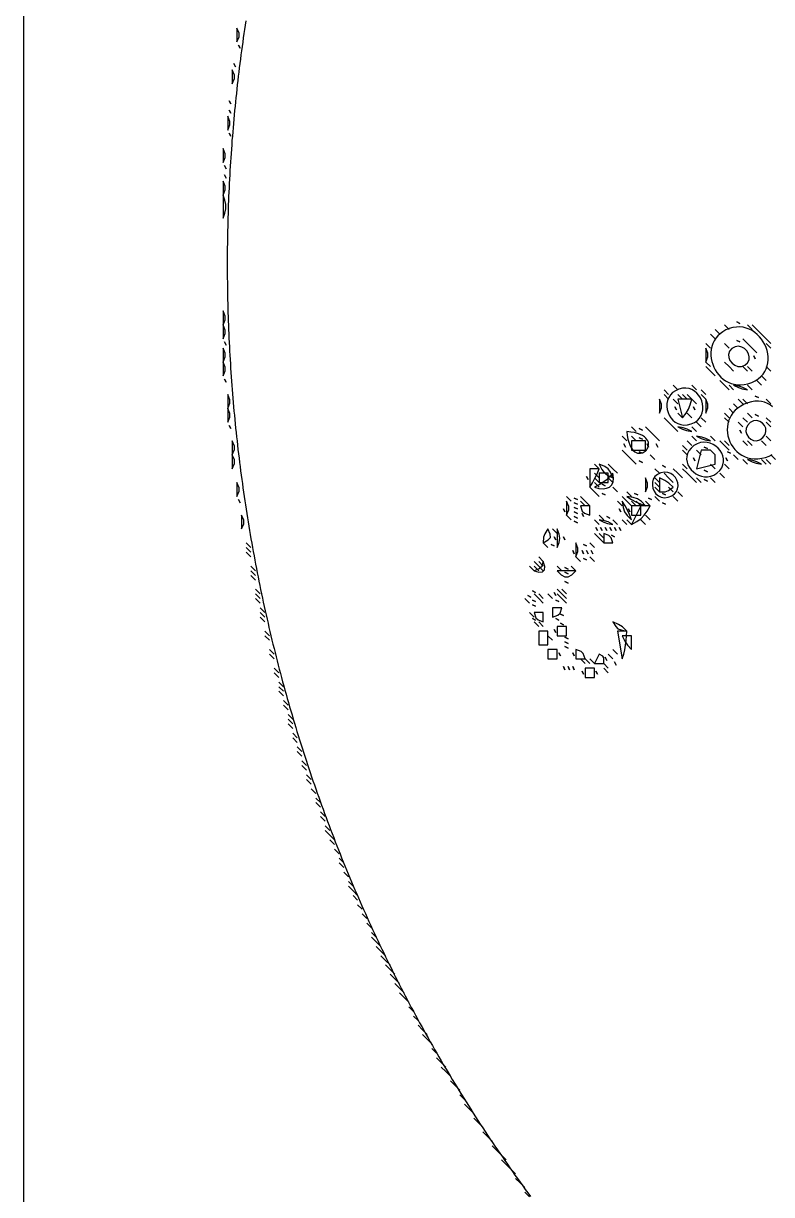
# Model space of a CAD drawing. Extents: x 0 to 750, y 0 to 750.
# Drawn here: x 0 to 161.2, y 176.5 to 429 of the extents above; entities that cross this region are included whole.
import ezdxf

# ---------------------------------------------------------------- set-up
doc = ezdxf.new("R2010")
doc.units = 0
for name, color, linetype in [('C18', 18, 'CONTINUOUS'), ('C250', 250, 'CONTINUOUS'), ('C251', 251, 'CONTINUOUS'), ('C252', 252, 'CONTINUOUS'), ('C253', 253, 'CONTINUOUS'), ('C254', 254, 'CONTINUOUS'), ('C27', 27, 'CONTINUOUS'), ('C29', 29, 'CONTINUOUS'), ('C37', 37, 'CONTINUOUS'), ('C39', 39, 'CONTINUOUS'), ('C47', 47, 'CONTINUOUS'), ('C49', 49, 'CONTINUOUS'), ('C59', 59, 'CONTINUOUS'), ('C7', 7, 'CONTINUOUS')]:
    doc.layers.add(name, color=color, linetype=linetype)

msp = doc.modelspace()

# ---------------------------------------------------------------- linework, layer by layer
at = {"layer": 'C18'}
msp.add_lwpolyline([(114.333336, 318.333344), (114.6666, 317.6666), (114.3333, 318.3333)], dxfattribs=at)
at = {"layer": 'C250'}
for points in [[(44, 409), (44, 406), (44.464, 407.123), (44.464, 407.8769), (44, 409)], [(43, 395), (43, 392), (43.464, 393.123), (43.464, 393.8769), (43, 395)], [(43, 364), (43, 361), (43.464, 362.123), (43.464, 362.8769), (43, 364)], [(157, 364), (158, 363), (157, 364)], [(149, 363), (150, 362), (149, 363)], [(147, 360), (148, 359), (147, 360)], [(160, 361), (161, 360), (160, 361)], [(151, 356), (152, 355), (151, 356)], [(152, 355), (153, 354), (152, 355)], [(156, 351), (157, 350), (156, 351)], [(158, 352), (159, 351), (158, 352)], [(159, 353), (160, 352), (159, 353)], [(137, 348), (137, 345), (137.464, 346.123), (137.464, 346.8769), (137, 348)], [(140.333328, 346.333344), (140.6666, 345.6666), (140.3333, 346.3333)], [(144.333328, 346.333344), (144.6666, 345.6666), (144.3333, 346.3333)], [(147, 348), (147, 345), (147.464, 346.123), (147.464, 346.8769), (147, 348)], [(154, 348), (155, 347), (154, 348)], [(136, 340), (137, 339), (136, 340)], [(159, 339), (160, 338), (159, 339)], [(160, 340), (161, 339), (160, 340)], [(135, 336), (136, 335), (135, 336)], [(142, 338), (143, 337), (142, 338)], [(151.666672, 336.666656), (152.3333, 336.3333), (151.6666, 336.6666)], [(131, 335), (132, 334), (131, 335)], [(155, 335), (156, 334), (155, 335)], [(121.333336, 331.333344), (121.6666, 330.6666), (121.3333, 331.3333)], [(123, 331), (124, 330), (123, 331)], [(140, 333), (141, 332), (140, 333)], [(142, 333), (143, 332), (142, 333)], [(144, 331), (145, 330), (144, 331)], [(150, 332), (151, 331), (150, 332)], [(124.666664, 329.666656), (125.3333, 329.3333), (124.6666, 329.6666)], [(127, 329), (128, 328), (127, 329)], [(139, 329), (140, 328), (139, 329)], [(117, 327), (118, 326), (117, 327)], [(131, 326), (132, 325), (131, 326)], [(131.666672, 327.666656), (132.3333, 327.3333), (131.6666, 327.6666)], [(141, 328), (142, 327), (141, 328)], [(128.333328, 324.333344), (128.6666, 323.6666), (128.3333, 324.3333)], [(130.333328, 324.333344), (130.6666, 323.6666), (130.3333, 324.3333)], [(131, 325), (131, 323), (133, 323), (133, 325), (131, 325)], [(123, 322), (124, 321), (123, 322)], [(125.666664, 322.666656), (126.3333, 322.3333), (125.6666, 322.6666)], [(128.333328, 320.333344), (128.6666, 319.6666), (128.3333, 320.3333)], [(48, 317), (49, 316), (48, 317)], [(122, 317), (123, 316), (122, 317)], [(124, 318), (125, 317), (124, 318)], [(111, 314), (112, 313), (111, 314)], [(118.333336, 315.333344), (118.6666, 314.6666), (118.3333, 315.3333)], [(49, 312), (50, 311), (49, 312)], [(109, 312), (110, 311), (109, 312)], [(116.666664, 310.666656), (117.3333, 310.3333), (116.6666, 310.6666)], [(50, 307), (51, 306), (50, 307)], [(110, 306), (111, 305), (110, 306)], [(116, 307), (117, 306), (116, 307)], [(111, 305), (112, 304), (111, 305)], [(109.666664, 300.666656), (110.3333, 300.3333), (109.6666, 300.6666)], [(52, 298), (53, 297), (52, 298)], [(111, 300), (112, 299), (111, 300)], [(128, 298), (129, 292), (129.3237, 292.9885), (129.5573, 293.9649), (129.7212, 294.9417), (129.8359, 295.9314), (129.922, 296.9467), (130, 298), (128, 298)], [(53, 294), (54, 293), (53, 294)], [(125, 291), (126, 290), (125, 291)], [(127.333336, 291.333344), (127.6666, 290.6666), (127.3333, 291.3333)], [(54, 290), (55, 289), (54, 290)], [(118.333336, 290.333344), (118.6666, 289.6666), (118.3333, 290.3333)], [(123.333336, 289.333344), (123.6666, 288.6666), (123.3333, 289.3333)], [(56, 283), (57, 282), (56, 283)], [(60, 270), (61, 269), (60, 270)], [(64, 259), (65, 258), (64, 259)], [(70, 244), (71, 243), (70, 244)], [(74, 235), (75, 234), (74, 235)], [(75, 233), (76, 232), (75, 233)], [(81, 221), (82, 220), (81, 221)], [(82, 219), (83, 218), (82, 219)], [(87, 210), (88, 209), (87, 210)], [(93, 200), (94, 199), (93, 200)], [(98, 192), (99, 191), (98, 192)], [(100, 189), (101, 188), (100, 189)], [(107, 179), (108, 178), (107, 179)]]:
    msp.add_lwpolyline(points, dxfattribs=at)
at = {"layer": 'C251'}
for points in [[(45, 419), (45, 416), (45.464, 417.123), (45.464, 417.8769), (45, 419)], [(43.333332, 396.333344), (43.6666, 395.6666), (43.3333, 396.3333)], [(43, 359), (43, 356), (43.464, 357.123), (43.464, 357.8769), (43, 359)], [(43.333332, 360.333344), (43.6666, 359.6666), (43.3333, 360.3333)], [(156, 360), (157, 359), (156, 360)], [(142, 349), (143, 348), (142, 349)], [(44, 346), (44, 343), (44.464, 344.123), (44.464, 344.8769), (44, 346)], [(140, 348), (141, 347), (140, 348)], [(141, 348), (142, 344), (142.775, 345.0014), (143.2834, 345.8465), (143.6501, 346.7683), (144, 348), (141, 348)], [(138, 344), (139, 343), (138, 344)], [(146, 344), (147, 343), (146, 344)], [(155, 344), (156, 343), (155, 344)], [(134, 342), (135, 341), (134, 342)], [(156.578705, 342.929016), (155.9936, 342.3405), (155.6999, 341.6885), (155.6599, 341.0188), (155.8356, 340.3773), (156.1895, 339.81), (156.6836, 339.3628), (157.2801, 339.0816), (157.9414, 339.0122), (158.6297, 339.2007), (159.3071, 339.6929)], [(159.307, 339.6929), (159.775, 340.3463), (159.9614, 341.0329), (159.9043, 341.7072), (159.6416, 342.3231), (159.2116, 342.8352), (158.6522, 343.1975), (158.0015, 343.3644), (157.2976, 343.2901), (156.5787, 342.929)], [(143, 339), (144, 338), (143, 339)], [(148, 340), (149, 339), (148, 340)], [(129, 337), (130, 336), (129, 337)], [(136.333328, 338.333344), (136.6666, 337.6666), (136.3333, 338.3333)], [(148, 337), (149, 336), (148, 337)], [(126, 334), (127, 333), (126, 334)], [(132.666672, 334.666656), (133.3333, 334.3333), (132.6666, 334.6666)], [(148, 334), (149, 333), (148, 334)], [(151, 334), (152, 333), (151, 334)], [(139, 331), (140, 330), (139, 331)], [(46, 330), (46, 327), (46.464, 328.123), (46.464, 328.8769), (46, 330)], [(122, 329), (123, 328), (122, 329)], [(136, 330), (137, 329), (136, 330)], [(121, 326), (122, 325), (121, 326)], [(124.666664, 327.666656), (125.3333, 327.3333), (124.6666, 327.6666)], [(132, 326), (133, 325), (132, 326)], [(140, 327), (141, 326), (140, 327)], [(118.666664, 325.666656), (119.3333, 325.3333), (118.6666, 325.6666)], [(47, 323), (47, 320), (47.464, 321.123), (47.464, 321.8769), (47, 323)], [(133, 322), (134, 321), (133, 322)], [(134, 323), (135, 322), (134, 323)], [(116.333336, 318.333344), (116.6666, 317.6666), (116.3333, 318.3333)], [(123, 319), (124, 318), (123, 319)], [(48, 316), (49, 315), (48, 316)], [(121.333336, 315.333344), (121.6666, 314.6666), (121.3333, 315.3333)], [(49, 311), (50, 310), (49, 311)], [(116.666664, 308.666656), (117.3333, 308.3333), (116.6666, 308.6666)], [(50, 306), (51, 305), (50, 306)], [(108.666664, 305.666656), (109.3333, 305.3333), (108.6666, 305.6666)], [(116, 305), (117, 304), (116, 305)], [(51, 302), (52, 301), (51, 302)], [(114.666664, 300.666656), (115.3333, 300.3333), (114.6666, 300.6666)], [(115.666664, 301.666656), (116.3333, 301.3333), (115.6666, 301.6666)], [(110, 300), (111, 299), (110, 300)], [(111, 298), (111, 295), (113, 295), (113, 298), (111, 298)], [(116.666664, 294.666656), (117.3333, 294.3333), (116.6666, 294.6666)], [(118.333336, 293.333344), (118.6666, 292.6666), (118.3333, 293.3333)], [(124, 293), (123, 291), (125, 291), (125.0295, 292.1977), (124.8368, 292.6044), (124, 293)], [(126, 293), (127, 292), (126, 293)], [(120.333336, 289.333344), (120.6666, 288.6666), (120.3333, 289.3333)], [(55, 286), (56, 285), (55, 286)], [(57, 279), (58, 278), (57, 279)], [(58, 276), (59, 275), (58, 276)], [(59, 273), (60, 272), (59, 273)], [(61, 267), (62, 266), (61, 267)], [(62, 264), (63, 263), (62, 264)], [(65, 256), (66, 255), (65, 256)], [(67, 251), (68, 250), (67, 251)], [(69, 246), (70, 245), (69, 246)], [(72, 239), (73, 238), (72, 239)], [(73, 237), (74, 236), (73, 237)], [(83, 217), (84, 216), (83, 217)], [(84, 215), (85, 214), (84, 215)], [(88, 208), (89, 207), (88, 208)], [(91, 203), (92, 202), (91, 203)], [(94, 198), (95, 197), (94, 198)], [(96, 195), (97, 194), (96, 195)], [(102, 186), (103, 185), (102, 186)], [(104, 183), (105, 182), (104, 183)]]:
    msp.add_lwpolyline(points, dxfattribs=at)
at = {"layer": 'C252'}
for points in [[(46, 428), (46, 425), (46.464, 426.123), (46.464, 426.8769), (46, 428)], [(45.333332, 420.333344), (45.6666, 419.6666), (45.3333, 420.3333)], [(44.333332, 410.333344), (44.6666, 409.6666), (44.3333, 410.3333)], [(43.333332, 398.333344), (43.6666, 397.6666), (43.3333, 398.3333)], [(151, 364), (152, 363), (151, 364)], [(158, 363), (159, 362), (158, 363)], [(159, 362), (160, 361), (159, 362)], [(153.666672, 360.666656), (154.3333, 360.3333), (153.6666, 360.6666)], [(157.333328, 357.333344), (157.6666, 356.6666), (157.3333, 357.3333)], [(147, 356), (148, 355), (147, 356)], [(160, 355), (161, 354), (160, 355)], [(152, 351), (153, 350), (152, 351)], [(141, 349), (142, 348), (141, 349)], [(144, 348), (145, 347), (144, 348)], [(152, 346), (153, 345), (152, 346)], [(153, 347), (154, 346), (153, 347)], [(160, 348), (161, 347), (160, 348)], [(157.666672, 344.666656), (158.3333, 344.3333), (157.6666, 344.6666)], [(131, 342), (132, 341), (131, 342)], [(135, 341), (136, 340), (135, 341)], [(139, 343), (140, 342), (139, 343)], [(141, 342), (142.0099, 341.4922), (142.8544, 341.2187), (144, 341), (142.9899, 341.5077), (142.1454, 341.7812), (141, 342)], [(145, 343), (146, 342), (145, 343)], [(154.333328, 341.333344), (154.6666, 340.6666), (154.3333, 341.3333)], [(129, 340), (130, 339), (129, 340)], [(131, 340), (132, 339), (131, 340)], [(151, 339), (152, 338), (151, 339)], [(45, 336), (45, 333), (45.464, 334.123), (45.464, 334.8769), (45, 336)], [(132.666672, 336.666656), (133.3333, 336.3333), (132.6666, 336.6666)], [(134.333328, 338.333344), (134.6666, 337.6666), (134.3333, 338.3333)], [(144.333328, 335.333344), (144.6666, 334.6666), (144.3333, 335.3333)], [(151.333328, 335.333344), (151.6666, 334.6666), (151.3333, 335.3333)], [(159, 335), (160, 334), (159, 335)], [(123, 332), (124, 331), (123, 332)], [(124, 332), (124, 330), (126, 330), (126, 332), (124, 332)], [(126, 331), (127, 330), (126, 331)], [(127, 333), (128, 332), (127, 333)], [(134, 331), (134, 328), (134.464, 329.123), (134.464, 329.8769), (134, 331)], [(143, 332), (144, 331), (143, 332)], [(148, 331), (149, 330), (148, 331)], [(120, 327), (121, 326), (120, 327)], [(129, 327), (130, 326), (129, 327)], [(117, 323), (118, 322), (117, 323)], [(113, 320), (112.3026, 318.9643), (112.0402, 318.2477), (112, 317), (113.0357, 317.6314), (113.5206, 318.2), (113.4951, 318.9186), (113, 320)], [(124.333336, 320.333344), (124.6666, 319.6666), (124.3333, 320.3333)], [(125, 319), (125, 317), (127, 317), (126.6025, 318.124), (126.124, 318.6025), (125, 319)], [(125.333336, 320.333344), (125.6666, 319.6666), (125.3333, 320.3333)], [(119, 314), (120, 313), (119, 314)], [(110, 312), (111, 311), (110, 312)], [(111, 313), (112, 312), (111, 313)], [(111, 312), (112, 311), (111, 312)], [(115, 311), (115.864, 310.1297), (116.6319, 309.6946), (117.3679, 309.6946), (118.1359, 310.1297), (119, 311), (115, 311)], [(111, 306), (112, 305), (111, 306)], [(114.333336, 306.333344), (114.6666, 305.6666), (114.3333, 306.3333)], [(51, 301), (52, 300), (51, 301)], [(110, 302), (110.3973, 300.8757), (110.8758, 300.3973), (112, 300), (112, 302), (110, 302)], [(52, 297), (53, 296), (52, 297)], [(116.666664, 295.666656), (117.3333, 295.3333), (116.6666, 295.6666)], [(53, 293), (54, 292), (53, 293)], [(113, 294), (113, 292), (115, 292), (115, 294), (113, 294)], [(127, 294), (128, 293), (127, 294)], [(120, 292), (121, 291), (120, 292)], [(122, 292), (123, 291), (122, 292)], [(54, 289), (55, 288), (54, 289)], [(117.333336, 290.333344), (117.6666, 289.6666), (117.3333, 290.3333)], [(125, 290), (126, 289), (125, 290)], [(56, 282), (57, 281), (56, 282)], [(63, 261), (64, 260), (63, 261)], [(66, 253), (67, 252), (66, 253)], [(68, 248), (69, 247), (68, 248)], [(71, 241), (72, 240), (71, 241)], [(85, 213), (86, 212), (85, 213)], [(89, 206), (90, 205), (89, 206)], [(92, 201), (93, 200), (92, 201)], [(106, 180), (107, 179), (106, 180)]]:
    msp.add_lwpolyline(points, dxfattribs=at)
at = {"layer": 'C253'}
for points in [[(44.333332, 412.333344), (44.6666, 411.6666), (44.3333, 412.3333)], [(43, 402), (43, 399), (43.464, 400.123), (43.464, 400.8769), (43, 402)], [(156, 364), (157, 363), (156, 364)], [(147, 359), (147, 356), (147.464, 357.123), (147.464, 357.8769), (147, 359)], [(151, 360), (152, 359), (151, 360)], [(152.642746, 358.918213), (152.109, 358.315), (151.8878, 357.6451), (151.9352, 356.959), (152.2071, 356.307), (152.6597, 355.7394), (153.2489, 355.3068), (153.9307, 355.0595), (154.6613, 355.0479), (155.3966, 355.3225), (156.0066, 355.8475), (156.3196, 356.464), (156.3731, 357.1238), (156.2047, 357.7789), (155.8521, 358.3812), (155.3529, 358.8826), (154.7447, 359.235), (154.0652, 359.3905), (153.352, 359.3009), (152.6427, 358.9182)], [(155, 361), (156, 360), (155, 361)], [(157, 359), (158, 358), (157, 359)], [(160, 360), (161, 359), (160, 360)], [(43, 356), (43, 353), (43.464, 354.123), (43.464, 354.8769), (43, 356)], [(148, 354), (149, 353), (148, 354)], [(156, 355), (157, 354), (156, 355)], [(140, 351), (141, 350), (140, 351)], [(144, 351), (145, 350), (144, 351)], [(150, 352), (151, 351), (150, 352)], [(153, 351), (154.01, 350.4921), (154.8544, 350.2187), (156, 350), (154.9899, 350.5077), (154.1454, 350.7812), (153, 351)], [(143, 349), (144, 348), (143, 349)], [(155, 348), (156, 347), (155, 348)], [(151, 344), (152, 343), (151, 344)], [(156, 345), (157, 344), (156, 345)], [(160, 344), (161, 343), (160, 344)], [(44.333332, 342.333344), (44.6666, 341.6666), (44.3333, 342.3333)], [(154, 343), (155, 342), (154, 343)], [(145, 340), (146.01, 339.4921), (146.8544, 339.2187), (148, 339), (146.9899, 339.5077), (146.1454, 339.7812), (145, 340)], [(155, 339), (156, 338), (155, 339)], [(130, 336), (131, 335), (130, 336)], [(142, 337), (143, 336), (142, 337)], [(161, 336), (162, 335), (161, 336)], [(123, 334), (124, 333), (123, 334)], [(156, 335), (157.01, 334.4921), (157.8544, 334.2187), (159, 334), (157.9899, 334.5077), (157.1454, 334.7812), (156, 335)], [(136, 333), (137, 332), (136, 333)], [(136, 331), (137, 330), (136, 331)], [(137, 331), (137, 328), (138.2477, 328.0402), (138.9643, 328.3026), (140, 329), (139.0298, 329.8978), (138.2082, 330.4432), (137, 331)], [(145, 331), (146, 330), (145, 331)], [(146.666672, 332.666656), (147.3333, 332.3333), (146.6666, 332.6666)], [(136, 329), (137, 328), (136, 329)], [(130, 326), (131, 325), (130, 326)], [(134, 326), (135, 325), (134, 326)], [(137.666672, 327.666656), (138.3333, 327.3333), (137.6666, 327.6666)], [(120, 325), (120.3973, 323.8757), (120.8758, 323.3973), (122, 323), (122, 325), (120, 325)], [(127, 322), (128, 321), (127, 322)], [(130, 322), (131, 321), (130, 322)], [(115, 320), (115, 316), (115.3994, 317.1198), (115.5326, 318), (115.3994, 318.8801), (115, 320)], [(123.333336, 320.333344), (123.6666, 319.6666), (123.3333, 320.3333)], [(48, 315), (49, 314), (48, 315)], [(122.333336, 315.333344), (122.6666, 314.6666), (122.3333, 315.3333)], [(49, 310), (50, 309), (49, 310)], [(109.666664, 306.666656), (110.3333, 306.3333), (109.6666, 306.6666)], [(116, 306), (117, 305), (116, 306)], [(50, 305), (51, 304), (50, 305)], [(109.666664, 304.666656), (110.3333, 304.3333), (109.6666, 304.6666)], [(114, 303), (114, 301), (115.124, 301.3973), (115.6025, 301.8758), (116, 303), (114, 303)], [(115, 299), (115, 297), (117, 297), (117, 299), (115, 299)], [(55, 285), (56, 284), (55, 285)], [(58, 275), (59, 274), (58, 275)], [(59, 272), (60, 271), (59, 272)], [(60, 269), (61, 268), (60, 269)], [(61, 266), (62, 265), (61, 266)], [(64, 258), (65, 257), (64, 258)], [(70, 243), (71, 242), (70, 243)], [(75, 232), (76, 231), (75, 232)], [(76, 230), (77, 229), (76, 230)], [(77, 228), (78, 227), (77, 228)], [(78, 226), (79, 225), (78, 226)], [(79, 224), (80, 223), (79, 224)], [(80, 222), (81, 221), (80, 222)], [(86, 211), (87, 210), (86, 211)], [(95, 196), (96, 195), (95, 196)], [(97, 193), (98, 192), (97, 193)], [(99, 190), (100, 189), (99, 190)], [(101, 187), (102, 186), (101, 187)]]:
    msp.add_lwpolyline(points, dxfattribs=at)
at = {"layer": 'C254'}
for points in [[(43.333332, 352.333344), (43.6666, 351.6666), (43.3333, 352.3333)], [(138, 349), (139, 348), (138, 349)], [(146, 349), (147, 348), (146, 349)], [(132.666672, 341.666656), (133.3333, 341.3333), (132.6666, 341.6666)], [(131, 339), (131, 337), (134, 337), (134, 339), (131, 339)], [(129.333328, 338.333344), (129.6666, 337.6666), (129.3333, 338.3333)], [(146.666672, 337.666656), (147.3333, 337.3333), (146.6666, 337.6666)], [(124, 334), (124.5785, 332.8609), (125.1166, 332.1544), (125.8463, 331.6207), (127, 331), (126.4504, 332.2381), (125.9591, 332.9591), (125.2381, 333.4504), (124, 334)], [(142, 334), (143, 333), (142, 334)], [(138, 332), (139, 331), (138, 332)], [(123, 330), (124, 329), (123, 330)], [(146.666672, 330.666656), (147.3333, 330.3333), (146.6666, 330.6666)], [(46.333332, 326.333344), (46.6666, 325.6666), (46.3333, 326.3333)], [(118.666664, 326.666656), (119.3333, 326.3333), (118.6666, 326.6666)], [(136, 327), (137, 326), (136, 327)], [(120.333336, 323.333344), (120.6666, 322.6666), (120.3333, 323.3333)], [(133, 325), (131, 321), (132.1688, 321.643), (133.0472, 322.2586), (133.7413, 322.9526), (134.3569, 323.8311), (135, 325), (133, 325)], [(124, 322), (125.01, 321.4921), (125.8544, 321.2187), (127, 321), (125.9899, 321.5077), (125.1455, 321.7812), (124, 322)], [(126.666664, 318.666656), (127.3333, 318.3333), (126.6666, 318.6666)], [(119, 317), (119, 314), (119.464, 315.123), (119.464, 315.8769), (119, 317)], [(120.666664, 313.666656), (121.3333, 313.3333), (120.6666, 313.6666)], [(110, 313), (111, 312), (110, 313)], [(112, 313), (111.6025, 311.8757), (111.124, 311.3973), (110, 311), (111.0641, 310.7112), (111.8085, 310.7791), (112.2207, 311.1913), (112.2886, 311.9357), (112, 313)], [(116.666664, 311.666656), (117.3333, 311.3333), (116.6666, 311.6666)], [(115, 307), (116, 306), (115, 307)], [(114.666664, 304.666656), (115.3333, 304.3333), (114.6666, 304.6666)], [(57, 278), (58, 277), (57, 278)], [(65, 255), (66, 254), (65, 255)], [(81, 220), (82, 219), (81, 220)], [(90, 204), (91, 203), (90, 204)], [(103, 184), (104, 183), (103, 184)], [(108, 177), (109, 176), (108, 177)]]:
    msp.add_lwpolyline(points, dxfattribs=at)
at = {"layer": 'C27'}
for points in [[(46.333332, 424.333344), (46.6666, 423.6666), (46.3333, 424.3333)], [(43, 392), (43, 387), (43.3983, 388.1047), (43.5975, 389.0523), (43.5975, 389.9476), (43.3983, 390.8952), (43, 392)], [(138, 350), (139, 349), (138, 350)], [(146, 350), (147, 349), (146, 350)], [(141, 345), (142, 344), (141, 345)], [(150, 339), (151, 338), (150, 339)], [(145, 337), (146, 336), (145, 337)], [(146, 337), (145, 333), (149, 334), (149, 336), (148, 337), (146, 337)], [(134.666672, 326.666656), (135.3333, 326.3333), (134.6666, 326.6666)], [(118.666664, 323.666656), (119.3333, 323.3333), (118.6666, 323.6666)], [(109, 302), (110, 301), (109, 302)], [(55, 287), (56, 286), (55, 287)], [(66, 254), (67, 253), (66, 254)], [(86, 212), (87, 211), (86, 212)]]:
    msp.add_lwpolyline(points, dxfattribs=at)
at = {"layer": 'C29'}
for points in [[(44.333332, 405.333344), (44.6666, 404.6666), (44.3333, 405.3333)], [(114.333336, 298.333344), (114.6666, 297.6666), (114.3333, 298.3333)], [(129, 297), (129.5566, 295.7917), (130.1021, 294.97), (131, 294), (131, 297), (129, 297)]]:
    msp.add_lwpolyline(points, dxfattribs=at)
at = {"layer": 'C37'}
for points in [[(47.9022, 429.5575), (47.7624, 428.6395), (47.6251, 427.7211), (47.4903, 426.8024), (47.358, 425.8834), (47.2282, 424.9641), (47.1008, 424.0445), (46.976, 423.1246), (46.8536, 422.2045), (46.7338, 421.284), (46.6164, 420.3633), (46.5015, 419.4424), (46.3891, 418.5211), (46.2792, 417.5996), (46.1718, 416.6779), (46.0668, 415.7559), (45.9644, 414.8337), (45.8644, 413.9112), (45.767, 412.9886), (45.672, 412.0657), (45.5795, 411.1426), (45.4895, 410.2193), (45.4019, 409.2958), (45.3169, 408.3721), (45.2343, 407.4482), (45.1543, 406.5241), (45.0767, 405.5998), (45.0016, 404.6754), (44.929, 403.7508), (44.8589, 402.8261), (44.7912, 401.9012), (44.7261, 400.9761), (44.6634, 400.0509), (44.6032, 399.1256), (44.5455, 398.2001), (44.4903, 397.2746), (44.4376, 396.3489), (44.3873, 395.4231), (44.3396, 394.4971), (44.2943, 393.5711), (44.2515, 392.645), (44.2112, 391.7188), (44.1734, 390.7926), (44.138, 389.8662), (44.1051, 388.9398), (44.0748, 388.0133), (44.0469, 387.0867), (44.0214, 386.1601), (43.9985, 385.2335), (43.9781, 384.3068), (43.9601, 383.3801), (43.9446, 382.4533), (43.9316, 381.5266), (43.921, 380.5998), (43.913, 379.673), (43.9074, 378.7462), (43.9043, 377.8194), (43.9037, 376.8926), (43.9056, 375.9658), (43.9099, 375.039), (43.9168, 374.1123), (43.9261, 373.1856), (43.9379, 372.2589), (43.9521, 371.3323), (43.9689, 370.4057), (43.9881, 369.4791), (44.0098, 368.5527), (44.034, 367.6263), (44.0606, 366.6999), (44.0898, 365.7737), (44.1214, 364.8475), (44.1555, 363.9215), (44.192, 362.9955), (44.2311, 362.0696), (44.2726, 361.1438), (44.3166, 360.2182), (44.3631, 359.2926), (44.412, 358.3672), (44.4634, 357.4419), (44.5173, 356.5168), (44.5737, 355.5918), (44.6326, 354.6669), (44.6939, 353.7422), (44.7577, 352.8177), (44.824, 351.8933), (44.8927, 350.9691), (44.9639, 350.0451), (45.0376, 349.1213), (45.1138, 348.1976), (45.1925, 347.2742), (45.2736, 346.3509), (45.3572, 345.4279), (45.4432, 344.5051), (45.5318, 343.5825), (45.6228, 342.6601), (45.7163, 341.7379), (45.8122, 340.816), (45.9107, 339.8944), (46.0116, 338.973), (46.1149, 338.0518), (46.2208, 337.1309), (46.3291, 336.2103), (46.4399, 335.29), (46.5531, 334.3699), (46.6689, 333.4501), (46.7871, 332.5306), (46.9077, 331.6114), (47.0309, 330.6925), (47.1565, 329.7739), (47.2846, 328.8557), (47.4151, 327.9377), (47.5481, 327.0201), (47.6836, 326.1028), (47.8216, 325.1858), (47.962, 324.2692), (48.1049, 323.353), (48.2503, 322.4371), (48.3981, 321.5216), (48.5484, 320.6064), (48.7012, 319.6916), (48.8564, 318.7772), (49.0141, 317.8632), (49.1743, 316.9495), (49.3369, 316.0363), (49.502, 315.1235), (49.6696, 314.211), (49.8397, 313.299), (50.0122, 312.3875), (50.1871, 311.4763), (50.3646, 310.5656), (50.5445, 309.6553), (50.7268, 308.7455), (50.9117, 307.8361), (51.099, 306.9272), (51.2888, 306.0187), (51.481, 305.1107), (51.6757, 304.2032), (51.8728, 303.2961), (52.0725, 302.3896), (52.2745, 301.4835), (52.4791, 300.578), (52.6861, 299.6729), (52.8956, 298.7684), (53.1075, 297.8644), (53.3219, 296.9609), (53.5388, 296.0579), (53.7581, 295.1554), (53.9799, 294.2535), (54.2042, 293.3522), (54.4309, 292.4514), (54.6601, 291.5511), (54.8917, 290.6515), (55.1258, 289.7524), (55.3624, 288.8538), (55.6014, 287.9559), (55.8429, 287.0585), (56.0869, 286.1618), (56.3333, 285.2656), (56.5821, 284.37), (56.8335, 283.4751), (57.0873, 282.5807), (57.3435, 281.687), (57.6022, 280.7939), (57.8634, 279.9015), (58.127, 279.0097), (58.3931, 278.1185), (58.6616, 277.228), (58.9326, 276.3382), (59.2061, 275.449), (59.482, 274.5605), (59.7604, 273.6727), (60.0412, 272.7855), (60.3245, 271.8991), (60.6103, 271.0133), (60.8985, 270.1282), (61.1892, 269.2439), (61.4823, 268.3602), (61.7779, 267.4773), (62.0759, 266.5951), (62.3764, 265.7136), (62.6793, 264.8329), (62.9847, 263.9529), (63.2926, 263.0736), (63.6029, 262.1952), (63.9157, 261.3174), (64.2309, 260.4405), (64.5486, 259.5643), (64.8687, 258.6888), (65.1913, 257.8142), (65.5164, 256.9404), (65.8439, 256.0673), (66.1738, 255.1951), (66.5062, 254.3236), (66.8411, 253.453), (67.1784, 252.5832), (67.5182, 251.7142), (67.8604, 250.846), (68.2051, 249.9787), (68.5522, 249.1123), (68.9018, 248.2466), (69.2538, 247.3819), (69.6083, 246.518), (69.9652, 245.6549), (70.3246, 244.7927), (70.6865, 243.9315), (71.0507, 243.071), (71.4175, 242.2115), (71.7867, 241.3529), (72.1583, 240.4952), (72.5324, 239.6384), (72.909, 238.7825), (73.2879, 237.9275), (73.6694, 237.0735), (74.0533, 236.2203), (74.4396, 235.3682), (74.8284, 234.5169), (75.2197, 233.6666), (75.6133, 232.8173), (76.0095, 231.9689), (76.4081, 231.1215), (76.8091, 230.2751), (77.2126, 229.4297), (77.6185, 228.5852), (78.0269, 227.7417), (78.4377, 226.8992), (78.851, 226.0578), (79.2667, 225.2173), (79.6849, 224.3778), (80.1055, 223.5394), (80.5286, 222.702), (80.9541, 221.8656), (81.382, 221.0303), (81.8124, 220.196), (82.2453, 219.3628), (82.6806, 218.5306), (83.1183, 217.6995), (83.5585, 216.8694), (84.0011, 216.0405), (84.4462, 215.2126), (84.8937, 214.3858), (85.3437, 213.56), (85.7961, 212.7354), (86.2509, 211.9119), (86.7082, 211.0895), (87.168, 210.2682), (87.6302, 209.448), (88.0948, 208.629), (88.5619, 207.8111), (89.0314, 206.9943), (89.5033, 206.1787), (89.9777, 205.3642), (90.4546, 204.5509), (90.9338, 203.7387), (91.4156, 202.9277), (91.8997, 202.1179), (92.3863, 201.3093), (92.8754, 200.5019), (93.3669, 199.6956), (93.8608, 198.8906), (94.3572, 198.0867), (94.856, 197.2841), (95.3572, 196.4827), (95.8609, 195.6825), (96.3671, 194.8835), (96.8756, 194.0858), (97.3867, 193.2893), (97.9001, 192.494), (98.416, 191.7), (98.9343, 190.9073), (99.4551, 190.1158), (99.9783, 189.3256), (100.504, 188.5367), (101.032, 187.749), (101.5626, 186.9627), (102.0955, 186.1776), (102.6309, 185.3938), (103.1688, 184.6114), (103.709, 183.8302), (104.2518, 183.0504), (104.7969, 182.2719), (105.3445, 181.4947), (105.8945, 180.7188), (106.447, 179.9443), (107.0019, 179.1712), (107.5592, 178.3994), (108.119, 177.6289), (108.6812, 176.8598), (109.2458, 176.0921)], [(148, 362), (149, 361), (148, 362)], [(147, 355), (148, 354), (147, 355)], [(151, 351), (152, 350), (151, 351)], [(44, 349), (44, 346), (44.464, 347.123), (44.464, 347.8769), (44, 349)], [(143, 345), (144, 344), (143, 345)], [(151, 345), (152, 344), (151, 345)], [(132.666672, 339.666656), (133.3333, 339.3333), (132.6666, 339.6666)], [(144, 340), (145, 339), (144, 340)], [(160, 335), (161, 334), (160, 335)], [(123, 328), (124, 327), (123, 328)], [(128, 326), (129, 325), (128, 326)], [(130, 328), (131, 327), (130, 328)], [(118.666664, 321.666656), (119.3333, 321.3333), (118.6666, 321.6666)], [(122, 314), (123, 313), (122, 314)], [(115, 312), (116, 311), (115, 312)], [(118, 312), (119, 311), (118, 312)], [(113, 306), (114, 305), (113, 306)], [(113, 297), (114, 296), (113, 297)], [(119, 294), (119, 292), (121, 292), (120.6025, 293.124), (120.124, 293.6025), (119, 294)], [(121, 292), (122, 291), (121, 292)], [(121, 290), (121, 288), (123, 288), (123, 290), (121, 290)], [(57, 280), (58, 279), (57, 280)], [(68, 249), (69, 248), (68, 249)], [(71, 242), (72, 241), (71, 242)], [(77, 229), (78, 228), (77, 229)], [(78, 227), (79, 226), (78, 227)], [(79, 225), (80, 224), (79, 225)], [(105, 182), (106, 181), (105, 182)]]:
    msp.add_lwpolyline(points, dxfattribs=at)
at = {"layer": 'C39'}
for points in [[(153.666672, 364.666656), (154.3333, 364.3333), (153.6666, 364.6666)], [(157.666672, 348.666656), (158.3333, 348.3333), (157.6666, 348.6666)], [(115, 306), (116, 305), (115, 306)], [(125.333336, 292.333344), (125.6666, 291.6666), (125.3333, 292.3333)], [(116.333336, 290.333344), (116.6666, 289.6666), (116.3333, 290.3333)]]:
    msp.add_lwpolyline(points, dxfattribs=at)
at = {"layer": 'C47'}
for points in [[(45, 339), (45, 336), (45.464, 337.123), (45.464, 337.8769), (45, 339)], [(153, 336), (154, 335), (153, 336)], [(141, 332), (142, 331), (141, 332)], [(116.333336, 324.333344), (116.6666, 323.6666), (116.3333, 324.3333)], [(118.666664, 324.666656), (119.3333, 324.3333), (118.6666, 324.6666)], [(137.666672, 325.666656), (138.3333, 325.3333), (137.6666, 325.6666)], [(115.333336, 293.333344), (115.6666, 292.6666), (115.3333, 293.3333)], [(76, 231), (77, 230), (76, 231)], [(80, 223), (81, 222), (80, 223)], [(90, 205), (91, 204), (90, 205)]]:
    msp.add_lwpolyline(points, dxfattribs=at)
at = {"layer": 'C49'}
for points in [[(126.333336, 320.333344), (126.6666, 319.6666), (126.3333, 320.3333)], [(120.333336, 315.333344), (120.6666, 314.6666), (120.3333, 315.3333)], [(115.666664, 299.666656), (116.3333, 299.3333), (115.6666, 299.6666)]]:
    msp.add_lwpolyline(points, dxfattribs=at)
at = {"layer": 'C59'}
for points in [[(43, 367), (43, 364), (43.464, 365.123), (43.464, 365.8769), (43, 367)], [(155, 355), (156, 354), (155, 355)], [(140, 342), (141, 341), (140, 342)], [(144, 342), (145, 341), (144, 342)], [(160, 343), (161, 342), (160, 343)], [(156, 339), (157, 338), (156, 339)], [(151, 338), (152, 337), (151, 338)], [(137.666672, 333.666656), (138.3333, 333.3333), (137.6666, 333.6666)], [(124, 323), (125, 322), (124, 323)], [(129, 322), (130, 321), (129, 322)], [(112, 317), (113, 316), (112, 317)], [(51, 303), (52, 302), (51, 303)], [(108, 305), (109, 304), (108, 305)], [(109.666664, 303.666656), (110.3333, 303.3333), (109.6666, 303.6666)], [(127, 300), (127.588, 298.9921), (128.0829, 298.4833), (128.7863, 298.2328), (130, 298), (129.0298, 298.8978), (128.2082, 299.4432), (127, 300)], [(116.666664, 296.666656), (117.3333, 296.3333), (116.6666, 296.6666)], [(63, 262), (64, 261), (63, 262)], [(103, 185), (104, 184), (103, 185)]]:
    msp.add_lwpolyline(points, dxfattribs=at)
at = {"layer": 'C7'}
for points in [[(0, 750), (0, 0), (750, 0), (750, 750), (0, 750)], [(152.05864, 363.213745), (151.3098, 362.9035), (150.6456, 362.532), (150.0638, 362.1054), (149.5622, 361.6297), (149.1388, 361.111), (148.7914, 360.5554), (148.5178, 359.969), (148.316, 359.3579), (148.1839, 358.7281), (148.1193, 358.0859), (148.12, 357.4372), (148.184, 356.7882), (148.3092, 356.145), (148.4933, 355.5136), (148.7343, 354.9001), (149.0301, 354.3107), (149.3785, 353.7513), (149.7775, 353.2283), (150.2248, 352.7475), (150.7183, 352.3151), (151.256, 351.9372), (151.8357, 351.6199), (152.4553, 351.3693), (153.1126, 351.1915), (153.8056, 351.0925), (154.532, 351.0785), (155.2898, 351.1555), (156.0769, 351.3297), (156.8912, 351.6072), (157.6511, 351.9643), (158.3125, 352.3827), (158.8784, 352.8555), (159.352, 353.3761), (159.7365, 353.9379), (160.035, 354.5341), (160.2507, 355.1582), (160.3868, 355.8034), (160.4464, 356.463), (160.4328, 357.1305), (160.349, 357.7992), (160.1983, 358.4623), (159.9838, 359.1132), (159.7087, 359.7453), (159.3762, 360.3519), (158.9893, 360.9262), (158.5514, 361.4617), (158.0656, 361.9518), (157.5349, 362.3896), (156.9627, 362.7686), (156.3521, 363.082), (155.7061, 363.3233), (155.0281, 363.4857), (154.3212, 363.5626), (153.5885, 363.5474), (152.8332, 363.4333), (152.0586, 363.2137)], [(141.212952, 350.148926), (140.471, 349.8185), (139.8612, 349.3955), (139.3783, 348.8954), (139.0172, 348.3337), (138.7728, 347.7258), (138.6398, 347.0872), (138.613, 346.4333), (138.6874, 345.7798), (138.8577, 345.1419), (139.1188, 344.5353), (139.4655, 343.9753), (139.8926, 343.4774), (140.395, 343.0572), (140.9676, 342.7301), (141.6051, 342.5115), (142.3024, 342.417), (143.0543, 342.462), (143.8557, 342.662), (144.5888, 342.9882), (145.1889, 343.4071), (145.6614, 343.9033), (146.012, 344.4613), (146.2461, 345.0659), (146.3693, 345.7014), (146.3872, 346.3527), (146.3052, 347.0043), (146.1289, 347.6407), (145.8638, 348.2467), (145.5156, 348.8067), (145.0896, 349.3055), (144.5915, 349.7276), (144.0268, 350.0576), (143.4011, 350.2801), (142.7198, 350.3797), (141.9886, 350.3411), (141.2129, 350.1489)], [(156.043976, 347.213745), (155.2371, 346.8909), (154.5173, 346.5077), (153.8825, 346.0704), (153.3306, 345.585), (152.8599, 345.0577), (152.4682, 344.4945), (152.1536, 343.9016), (151.9141, 343.2851), (151.7479, 342.6512), (151.653, 342.006), (151.6273, 341.3556), (151.6689, 340.7061), (151.7759, 340.0636), (151.9463, 339.4344), (152.1781, 338.8244), (152.4694, 338.2398), (152.8183, 337.6869), (153.2227, 337.1715), (153.6806, 336.7), (154.1903, 336.2784), (154.7496, 335.9129), (155.3566, 335.6095), (156.0094, 335.3745), (156.706, 335.2139), (157.4444, 335.1338), (158.2227, 335.1404), (159.039, 335.2398), (159.8912, 335.4382), (160.6266, 335.6991), (161.2812, 336.0312)], [(161.3663, 346.3678), (160.8399, 346.7512), (160.27, 347.069), (159.6586, 347.3142), (159.0075, 347.4802), (158.3186, 347.5599), (157.5938, 347.5466), (156.8349, 347.4335), (156.0439, 347.2137)], [(130, 341), (130.0944, 340.1326), (130.2313, 339.3678), (130.4058, 338.7008), (130.6135, 338.127), (130.8495, 337.6417), (131.1092, 337.2402), (131.3879, 336.9178), (131.681, 336.6699), (131.9838, 336.4918), (132.2915, 336.3788), (132.5996, 336.3262), (132.9034, 336.3294), (133.1981, 336.3837), (133.4792, 336.4844), (133.7419, 336.6269), (133.9815, 336.8064), (134.1934, 337.0183), (134.3729, 337.2579), (134.5154, 337.5206), (134.6161, 337.8017), (134.6704, 338.0964), (134.6736, 338.4002), (134.621, 338.7083), (134.508, 339.0161), (134.3299, 339.3188), (134.082, 339.6119), (133.7597, 339.8907), (133.3582, 340.1504), (132.8728, 340.3864), (132.299, 340.594), (131.6321, 340.7686), (130.8673, 340.9055), (130, 341)], [(144.448303, 337.96759), (143.8165, 337.4413), (143.3535, 336.8737), (143.0477, 336.2768), (142.8874, 335.6625), (142.8609, 335.0431), (142.9567, 334.4307), (143.163, 333.8373), (143.4682, 333.2751), (143.8607, 332.7562), (144.3287, 332.2927), (144.8607, 331.8967), (145.445, 331.5804), (146.07, 331.3557), (146.7239, 331.2349), (147.3952, 331.2301), (148.0722, 331.3533), (148.7432, 331.6167), (149.3966, 332.0324), (149.9989, 332.5929), (150.4309, 333.1951), (150.7042, 333.8254), (150.8306, 334.47), (150.8217, 335.1155), (150.6895, 335.7482), (150.4456, 336.3544), (150.1017, 336.9206), (149.6696, 337.4331), (149.1612, 337.8784), (148.588, 338.2428), (147.9618, 338.5126), (147.2945, 338.6743), (146.5978, 338.7143), (145.8833, 338.6189), (145.1629, 338.3745), (144.4483, 337.9676)], [(122, 333), (122, 329), (122.6131, 329.9863), (123.1181, 330.9311), (123.5641, 331.9103), (124, 333), (122, 333)], [(127, 332), (126.2143, 331.1604), (125.5268, 330.5189), (124.8322, 329.9972), (124.025, 329.5169), (123, 329), (123.9727, 328.7509), (124.8564, 328.6714), (125.6281, 328.7657), (126.2648, 329.0383), (126.7433, 329.4936), (127.0407, 330.1361), (127.1339, 330.97), (127, 332)], [(137.299377, 332.110352), (136.5773, 331.7715), (136.0459, 331.2992), (135.6945, 330.728), (135.5128, 330.0924), (135.4901, 329.4268), (135.616, 328.7659), (135.8801, 328.1442), (136.2718, 327.5961), (136.7807, 327.1563), (137.3963, 326.8593), (138.1082, 326.7396), (138.9058, 326.8317), (139.6812, 327.1254), (140.2694, 327.5496), (140.6806, 328.0737), (140.9249, 328.6672), (141.0125, 329.2998), (140.9537, 329.9409), (140.7587, 330.5602), (140.4377, 331.127), (140.0008, 331.6111), (139.4583, 331.9819), (138.8205, 332.209), (138.0974, 332.2619), (137.2993, 332.1103)], [(117, 326), (117, 323), (117.464, 324.123), (117.464, 324.8769), (117, 326)], [(120, 326), (121, 325), (120, 326)], [(129, 326), (129.2143, 324.6642), (129.5083, 323.6967), (130.048, 322.8808), (131, 322), (130.5641, 323.0895), (130.1181, 324.0688), (129.6131, 325.0136), (129, 326)], [(130, 327), (130.9863, 326.3868), (131.9311, 325.8818), (132.9103, 325.4358), (134, 325), (133.1191, 325.9519), (132.3032, 326.4916), (131.3357, 326.7855), (130, 327)], [(118.666664, 322.666656), (119.3333, 322.3333), (118.6666, 322.6666)], [(114, 320), (115, 319), (114, 320)], [(124, 319), (125, 318), (124, 319)], [(127.333336, 320.333344), (127.6666, 319.6666), (127.3333, 320.3333)], [(113.666664, 316.666656), (114.3333, 316.3333), (113.6666, 316.6666)], [(120.666664, 316.666656), (121.3333, 316.3333), (120.6666, 316.6666)]]:
    msp.add_lwpolyline(points, dxfattribs=at)

doc.saveas('drawing.dxf')
